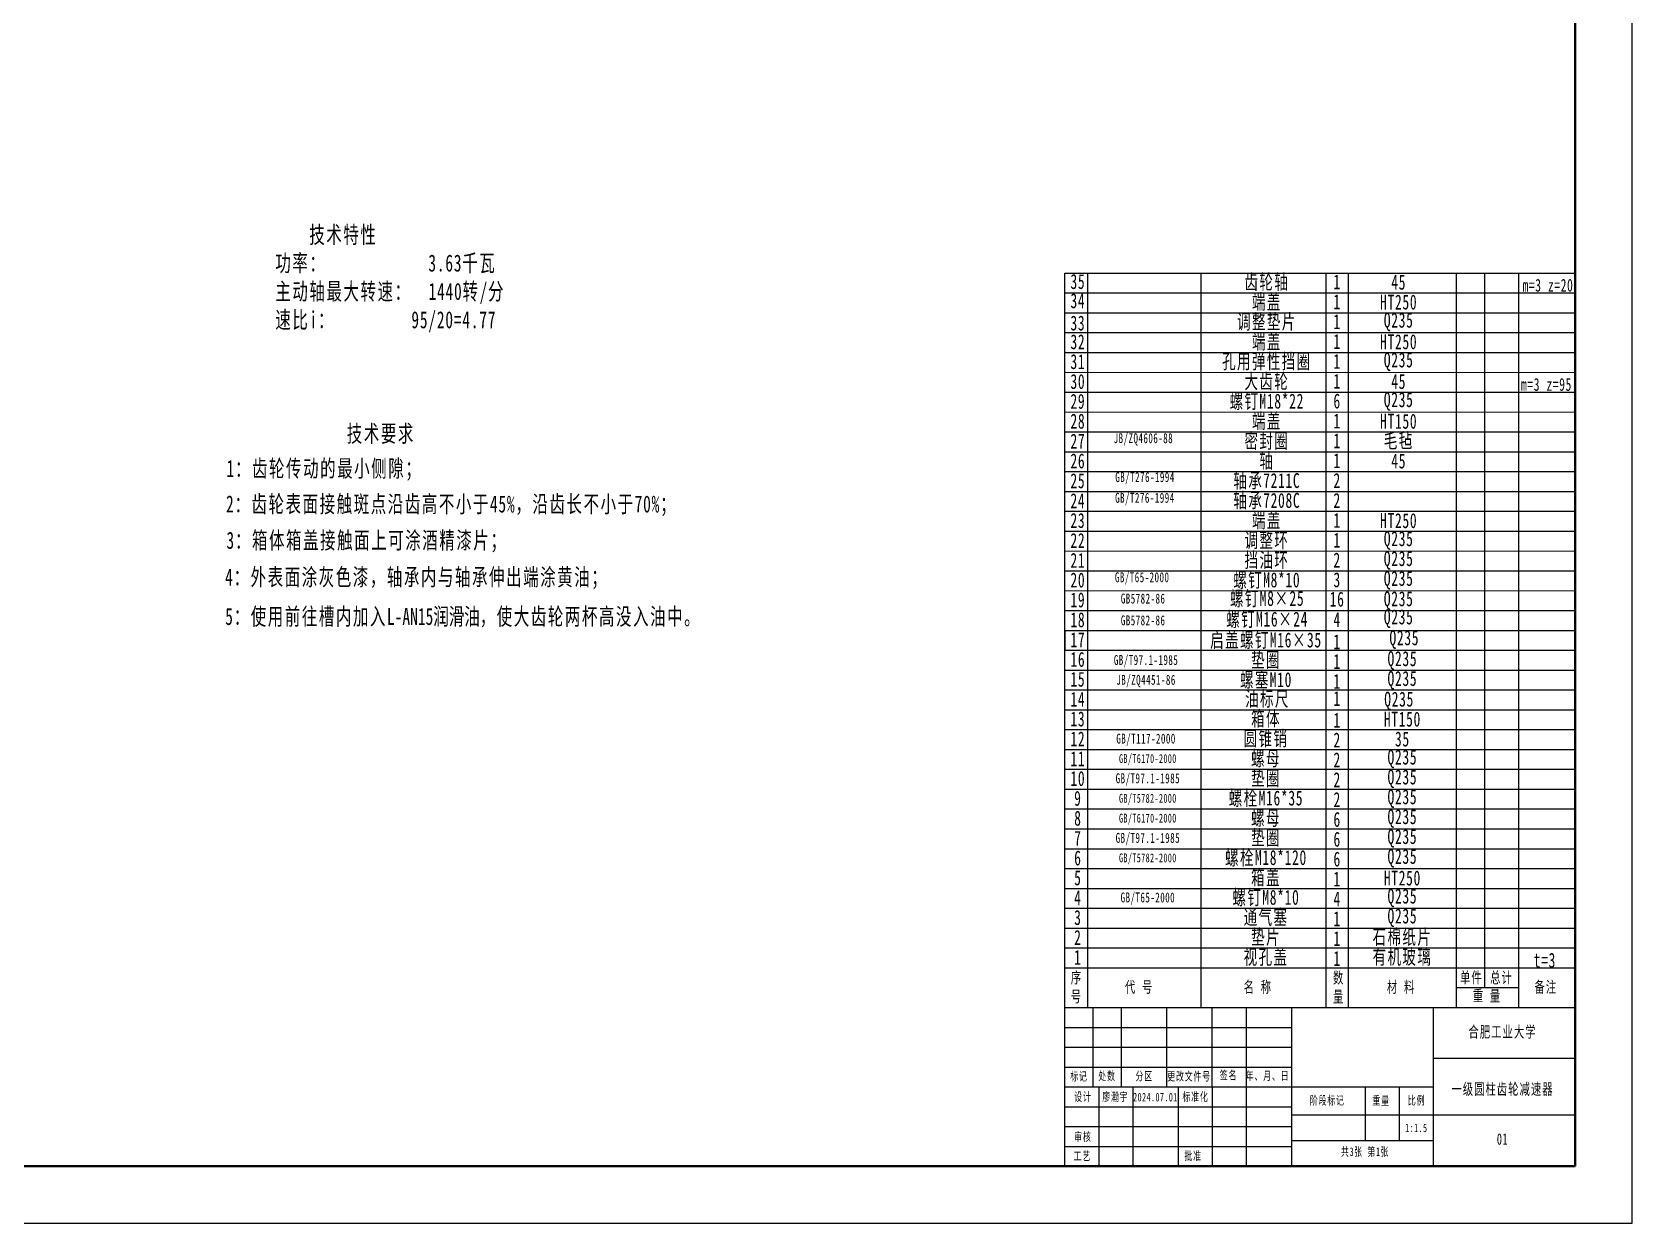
# Model space of a CAD drawing. Header units: millimetres. Extents: x -655 to 1299, y -1331 to -491.
# Drawn here: x 735 to 1299, y -1331 to -911 of the extents above; entities that cross this region are included whole.
import ezdxf

# ---------------------------------------------------------------- set-up
doc = ezdxf.new("R2010")
doc.units = ezdxf.units.MM
doc.header["$LTSCALE"] = 0.125
for name, color, linetype, lineweight in [('文字', 10, 'Continuous', 30), ('粗实线', 7, 'Continuous', 40), ('细实线', 4, 'Continuous', 5)]:
    doc.layers.add(name, color=color, linetype=linetype, lineweight=lineweight)
doc.styles.add('标准', font='SimSun.ttf', dxfattribs={"width": 0.667})

msp = doc.modelspace()

# ---------------------------------------------------------------- linework, layer by layer
at = {"layer": '粗实线'}
for p, q in [((1278.7358, -1310.6951), (1278.7358, -510.6951)), ((160.7358, -1310.6951), (1278.7358, -1310.6951))]:
    msp.add_line(p, q, dxfattribs=at)
at = {"layer": '细实线'}
for p, q in [((1298.7358, -1330.6951), (1298.7358, -490.6951)), ((110.7358, -1330.6951), (1298.7358, -1330.6951))]:
    msp.add_line(p, q, dxfattribs=at)
at = {"layer": '细实线', "lineweight": -3}
for p, q in [((1098.7358, -1128.6951), (1098.7564, -995.6951)), ((1098.7564, -995.6951), (1278.7564, -995.723)), ((1106.7358, -995.6964), (1106.7358, -1128.6951)), ((1146.7358, -995.7026), (1146.7358, -1254.6951)), ((1190.7358, -995.7094), (1190.7358, -1254.6951)), ((1198.7358, -1254.6951), (1198.7358, -995.7106)), ((1236.7358, -995.7165), (1236.7358, -1240.6951)), ((1246.7358, -995.718), (1246.7358, -1247.6951)), ((1258.7358, -995.7199), (1258.7358, -1254.6951)), ((1098.7553, -1002.6951), (1278.7553, -1002.723)), ((1098.7542, -1009.6951), (1278.7542, -1009.723)), ((1098.7531, -1016.6951), (1278.7531, -1016.723)), ((1098.752, -1023.6951), (1278.752, -1023.723)), ((1098.7509, -1030.6951), (1278.7509, -1030.723)), ((1098.7499, -1037.6951), (1278.7499, -1037.723)), ((1098.7488, -1044.6951), (1278.7488, -1044.723)), ((1098.7477, -1051.6951), (1278.7477, -1051.723)), ((1098.7466, -1058.6951), (1278.7466, -1058.723)), ((1098.7466, -1058.6951), (1278.7466, -1058.723)), ((1098.7455, -1065.6951), (1278.7455, -1065.723)), ((1098.7444, -1072.6951), (1278.7444, -1072.723)), ((1098.7434, -1079.6951), (1278.7434, -1079.723)), ((1098.7423, -1086.6951), (1278.7423, -1086.723)), ((1098.7412, -1093.6951), (1278.7412, -1093.723)), ((1098.7401, -1100.6951), (1278.7401, -1100.723)), ((1098.739, -1107.6951), (1278.739, -1107.723)), ((1098.739, -1107.6951), (1278.739, -1107.723)), ((1098.7379, -1114.6951), (1278.7379, -1114.723)), ((1098.7369, -1121.6951), (1278.7369, -1121.723)), ((1098.7369, -1121.6951), (1098.7369, -1128.6951)), ((1098.7358, -1254.6951), (1098.7358, -1128.6951)), ((1098.7358, -1128.6951), (1278.7358, -1128.6951)), ((1098.7369, -1128.6951), (1106.7358, -1128.6951)), ((1106.7358, -1128.6951), (1106.7358, -1254.6951)), ((1098.7358, -1135.6951), (1278.7358, -1135.6951)), ((1098.7358, -1142.6951), (1278.7358, -1142.6951)), ((1098.7358, -1149.6951), (1278.7358, -1149.6951)), ((1098.7358, -1156.6951), (1278.7358, -1156.6951)), ((1098.7358, -1163.6951), (1278.7358, -1163.6951)), ((1098.7358, -1170.6951), (1278.7358, -1170.6951)), ((1098.7358, -1177.6951), (1278.7358, -1177.6951)), ((1098.7358, -1184.6951), (1278.7358, -1184.6951)), ((1098.7358, -1191.6951), (1278.7358, -1191.6951)), ((1098.7358, -1198.6951), (1278.7358, -1198.6951)), ((1098.7358, -1205.6951), (1278.7358, -1205.6951)), ((1098.7358, -1212.6951), (1278.7358, -1212.6951)), ((1098.7358, -1219.6951), (1278.7358, -1219.6951)), ((1098.7358, -1226.6951), (1278.7358, -1226.6951)), ((1098.7358, -1233.6951), (1278.7358, -1233.6951)), ((1098.7358, -1240.6951), (1278.7358, -1240.6951)), ((1236.7358, -1240.6951), (1236.7358, -1254.6951)), ((1236.7358, -1247.6951), (1258.7358, -1247.6951)), ((1098.7358, -1310.6951), (1098.7358, -1254.6951)), ((1098.7358, -1254.6951), (1278.7358, -1254.6951)), ((1108.7358, -1282.6951), (1108.7358, -1254.6951)), ((1118.7358, -1282.6951), (1118.7358, -1254.6951)), ((1134.7358, -1282.6951), (1134.7358, -1254.6951)), ((1150.7358, -1282.6951), (1150.7358, -1254.6951)), ((1162.7358, -1254.6951), (1162.7358, -1310.6951)), ((1178.7358, -1254.6951), (1178.7358, -1310.6951)), ((1228.7358, -1310.6951), (1228.7358, -1254.6951)), ((1098.7358, -1261.6951), (1178.7358, -1261.6951)), ((1098.7358, -1268.6951), (1178.7358, -1268.6951)), ((1278.7358, -1272.6951), (1228.7358, -1272.6951)), ((1098.7358, -1275.6951), (1178.7358, -1275.6951)), ((1098.7358, -1282.6951), (1178.7358, -1282.6951)), ((1098.7358, -1282.6951), (1228.7358, -1282.6951)), ((1110.7358, -1282.6951), (1110.7358, -1310.6951)), ((1122.7358, -1282.6951), (1122.7358, -1310.6951)), ((1138.7358, -1282.6951), (1138.7358, -1310.6951)), ((1150.7358, -1282.6951), (1150.7358, -1310.6951)), ((1204.7358, -1301.6951), (1204.7358, -1282.6951)), ((1216.7358, -1301.6951), (1216.7358, -1282.6951)), ((1098.7358, -1289.6951), (1178.7358, -1289.6951)), ((1098.7358, -1296.6951), (1178.7358, -1296.6951)), ((1228.7358, -1292.6951), (1178.7358, -1292.6951)), ((1278.7358, -1292.6951), (1228.7358, -1292.6951)), ((1228.7358, -1301.6951), (1178.7358, -1301.6951)), ((1098.7358, -1303.6951), (1178.7358, -1303.6951)), ((918.7358, -1310.6951), (1098.7358, -1310.723))]:
    msp.add_line(p, q, dxfattribs=at)

# ---------------------------------------------------------------- texts
at = {"layer": '文字', "color": 1, "insert": (820.3948, -979.1609), "char_height": 6, "width": 103.680279, "attachment_point": 1, "style": '标准'}
msp.add_mtext('{\\T1.1;\\C242;\\c2564301; \\fSimSun|b1|i0|c134|p54;   技术特性\\P功率：            3.63千瓦\\P主动轴最大转速：  1440转/分\\P速比i：         95/20=4.77}', dxfattribs=at)
at = {"layer": '文字', "style": '标准'}
for s, insert, char_height, width, attachment_point in [('{\\T1.1;35}', (1103.3665, -998.7346), 5.25195, 13.129875, 5), ('{\\T1.1;齿轮轴}', (1169.9846, -999.0966), 5.254711, 30.652483, 5), ('\\T1.1;1', (1194.7796, -998.8223), 5.25471, 13.136778, 5), ('\\T1.1;45', (1216.4794, -998.965), 5.25471, 26.273557, 5), ('{\\T1.1;m=3 z=20}', (1269.1029, -1000.0401), 4.5, 33.75, 5), ('{\\T1.1;34}', (1103.3665, -1005.5159), 5.25195, 13.129875, 5), ('\\T1.1;端盖', (1169.9846, -1006.1029), 5.25471, 30.652483, 5), ('\\T1.1;1', (1194.7796, -1005.8286), 5.25471, 13.136778, 5), ('{\\T1.1;HT250}', (1216.4794, -1005.9713), 5.254711, 26.273557, 5), ('{\\T1.1;调整垫片}', (1169.9846, -1013.1092), 5.254711, 30.652483, 5), ('\\T1.1;Q235', (1216.4794, -1012.9776), 5.25471, 26.273557, 5), ('{\\T1.1;33}', (1103.3665, -1013.368), 5.25195, 13.129875, 5), ('\\T1.1;1', (1194.7796, -1012.8348), 5.25471, 13.136778, 5), ('{\\T1.1;32}', (1103.3665, -1019.9708), 5.25195, 13.129875, 5), ('\\T1.1;端盖', (1169.9846, -1020.1155), 5.25471, 30.652483, 5), ('\\T1.1;1', (1194.7796, -1019.8411), 5.25471, 13.136778, 5), ('{\\T1.1;HT250}', (1216.4794, -1019.9839), 5.254711, 26.273557, 5), ('{\\T1.1;31}', (1103.3665, -1026.9734), 5.25195, 13.129875, 5), ('{\\T1.1;孔用弹性挡圈}', (1169.9846, -1027.1218), 5.254711, 30.652483, 5), ('\\T1.1;1', (1194.7796, -1026.8474), 5.25471, 13.136778, 5), ('{\\T1.1;Q235}', (1216.4794, -1026.9902), 5.254711, 26.273557, 5), ('{\\T1.1;30}', (1103.3665, -1033.976), 5.25195, 13.129875, 5), ('{\\T1.1;大齿轮}', (1169.9846, -1034.128), 5.254711, 30.652483, 5), ('\\T1.1;1', (1194.7796, -1033.8537), 5.25471, 13.136778, 5), ('{\\T1.1;45}', (1216.4794, -1033.9964), 5.25471, 26.273557, 5), ('{\\T1.1;螺钉M18*22}', (1169.9846, -1041.1343), 5.254711, 30.652483, 5), ('{\\T1.1;Q235}', (1216.4794, -1041.0027), 5.254711, 26.273557, 5), ('{\\T1.1;m=3 z=95}', (1268.5664, -1035.0196), 4.5, 33.75, 5), ('{\\T1.1;29}', (1103.3665, -1040.9786), 5.25195, 13.129875, 5), ('{\\T1.1;6}', (1194.7796, -1040.86), 5.25471, 13.136778, 5), ('\\T1.1;      技术要求', (827.6166, -1055.9514), 6, 80.597796, 7), ('{\\T1.1;28}', (1103.3665, -1047.9812), 5.25195, 13.129875, 5), ('\\T1.1;端盖', (1169.9846, -1048.1406), 5.25471, 30.652483, 5), ('\\T1.1;1', (1194.7796, -1047.8663), 5.25471, 13.136778, 5), ('\\T1.1;HT150', (1216.4794, -1048.009), 5.254711, 26.273557, 5), ('{\\T1.1;27}', (1103.3665, -1054.9838), 5.25195, 13.129875, 5), ('\\T1.1;JB/ZQ4606-88', (1126.4565, -1054.3642), 3.503141, 26.273557, 5), ('\\T1.1;密封圈', (1169.9846, -1055.1469), 5.25471, 30.652483, 5), ('\\T1.1;1', (1194.7796, -1054.8725), 5.25471, 13.136778, 5), ('\\T1.1;毛毡', (1216.4794, -1055.0153), 5.25471, 26.273557, 5), ('{\\T1.1;26}', (1103.3665, -1061.9864), 5.25195, 13.129875, 5), ('{\\T1.1;轴}', (1169.9846, -1062.1532), 5.25471, 30.652483, 5), ('\\T1.1;1', (1194.7796, -1061.8788), 5.25471, 13.136778, 5), ('\\T1.1;45', (1216.4794, -1062.0216), 5.25471, 26.273557, 5), ('{\\T1.1;1：齿轮传动的最小侧隙；}', (803.1692, -1068.9157), 6, 117.885758, 7), ('\\T1.1;GB/T276-1994', (1127.0286, -1068.0735), 3.503141, 26.273557, 5), ('{\\T1.1;轴承7211C}', (1169.9846, -1069.1595), 5.254711, 30.652483, 5), ('{\\T1.1;25}', (1103.3665, -1068.989), 5.25195, 13.129875, 5), ('\\T1.1;2', (1194.7796, -1068.8851), 5.25471, 13.136778, 5), ('{\\T1.1;2：齿轮表面接触斑点沿齿高不小于45%，沿齿长不小于70%；}', (802.9995, -1081.455), 6, 187.656096, 7), ('{\\T1.1;24}', (1103.3665, -1075.9916), 5.25195, 13.129875, 5), ('\\T1.1;GB/T276-1994', (1126.9813, -1075.383), 3.503141, 26.273557, 5), ('{\\T1.1;轴承7208C}', (1169.9846, -1076.1657), 5.254711, 30.652483, 5), ('\\T1.1;2', (1194.7796, -1075.8914), 5.25471, 13.136778, 5), ('{\\T1.1;23}', (1103.3665, -1082.9942), 5.25195, 13.129875, 5), ('\\T1.1;端盖', (1169.9846, -1083.172), 5.25471, 30.652483, 5), ('\\T1.1;1', (1194.7796, -1082.8977), 5.25471, 13.136778, 5), ('{\\T1.1;HT250}', (1216.4794, -1083.0404), 5.254711, 26.273557, 5), ('{\\T1.1;3：箱体箱盖接触面上可涂酒精漆片；}', (803.1589, -1094.2494), 6, 237.889378, 7), ('{\\T1.1;22}', (1103.3665, -1089.9968), 5.25195, 13.129875, 5), ('\\T1.1;调整环', (1169.9846, -1090.1783), 5.25471, 30.652483, 5), ('\\T1.1;1', (1194.7796, -1089.9039), 5.25471, 13.136778, 5), ('\\T1.1;Q235', (1216.4794, -1090.0467), 5.25471, 26.273557, 5), ('\\T1.1;挡油环', (1169.9846, -1097.1846), 5.25471, 30.652483, 5), ('\\T1.1;2', (1194.7796, -1096.9102), 5.25471, 13.136778, 5), ('\\T1.1;Q235', (1216.4794, -1097.053), 5.25471, 26.273557, 5), ('{\\T1.1;4：外表面涂灰色漆，轴承内与轴承伸出端涂黄油；}', (802.6807, -1107.2137), 6, 249.575888, 7), ('{\\T1.1;21}', (1103.3665, -1096.9994), 5.25195, 13.129875, 5), ('{\\T1.1;20}', (1103.3665, -1104.002), 5.25195, 13.129875, 5), ('\\T1.1;GB/T65-2000', (1126.0227, -1103.4082), 3.503141, 26.273557, 5), ('{\\T1.1;螺钉M8*10}', (1169.9846, -1104.1909), 5.254711, 30.652483, 5), ('\\T1.1;3', (1194.7796, -1103.9165), 5.25471, 13.136778, 5), ('\\T1.1;Q235', (1216.4794, -1104.0593), 5.25471, 26.273557, 5), ('{\\T1.1;19}', (1103.3665, -1111.0046), 5.25195, 13.129875, 5), ('{\\T1.1;GB5782-86}', (1126.3598, -1110.5134), 3.503141, 26.273557, 5), ('{\\T1.1;螺钉M8×25}', (1170.0885, -1110.719), 5.254711, 30.652483, 5), ('{\\T1.1;16}', (1194.7729, -1110.7406), 5.25471, 13.136778, 5), ('\\T1.1;Q235', (1216.4794, -1111.2236), 5.25471, 26.273557, 5), ('\\pxi2,sm1.5,qj;{\\T1.1;5：使用前往槽内加入}L-AN15润滑油{\\T1.1;，使大齿轮两杯高没入油中。}', (790.7177, -1120.6737), 6, 344.704686, 7), ('{\\T1.1;18}', (1103.3665, -1118.0072), 5.25195, 13.129875, 5), ('{\\T1.1;GB5782-86}', (1126.3586, -1118.1995), 3.503141, 26.273557, 5), ('{\\T1.1;螺钉M16×24}', (1170.0885, -1118.0209), 5.254711, 30.652483, 5), ('{\\T1.1;4}', (1194.7796, -1117.9291), 5.25471, 13.136778, 5), ('\\T1.1;Q235', (1216.4794, -1117.6128), 5.25471, 26.273557, 5), ('{\\T1.1;17}', (1103.3665, -1125.0098), 5.25195, 13.129875, 5), ('{\\T1.1;启盖螺钉M16×35}', (1169.6916, -1125.3761), 5.25195, 50.642175, 5), ('{\\T1.1;Q235}', (1218.4621, -1124.9839), 5.254711, 26.273557, 5), ('\\T1.1;1', (1194.7796, -1125.7199), 5.25471, 13.136778, 5), ('\\T1.1;16', (1103.3665, -1131.9708), 5.25195, 13.129875, 5), ('\\T1.1;GB/T97.1-1985', (1127.3989, -1132.583), 3.5013, 26.25975, 5), ('\\T1.1;垫圈', (1169.6916, -1132.3761), 5.25195, 30.636375, 5), ('\\T1.1;1', (1194.7982, -1132.6551), 5.25195, 13.129875, 5), ('\\T1.1;Q235', (1217.7853, -1132.3416), 5.25195, 26.25975, 5), ('\\T1.1;15', (1103.3665, -1138.9734), 5.25195, 13.129875, 5), ('\\T1.1;JB/ZQ4451-86', (1127.3989, -1139.5856), 3.5013, 26.25975, 5), ('\\T1.1;螺塞M10', (1169.6916, -1139.3787), 5.25195, 30.636375, 5), ('\\T1.1;1', (1194.7982, -1139.6577), 5.25195, 13.129875, 5), ('\\T1.1;Q235', (1217.7853, -1139.3442), 5.25195, 26.25975, 5), ('\\T1.1;14', (1103.3665, -1145.976), 5.25195, 13.129875, 5), ('{\\T1.1;油标尺}', (1170.1968, -1146.1308), 5.254711, 30.652483, 5), ('\\T1.1;1', (1194.7982, -1145.7429), 5.25195, 13.129875, 5), ('\\T1.1;Q235', (1216.6354, -1146.6247), 5.25471, 26.273557, 5), ('\\T1.1;13', (1103.3665, -1152.9786), 5.25195, 13.129875, 5), ('\\T1.1;箱体', (1169.6916, -1153.0892), 5.25195, 30.636375, 5), ('\\T1.1;HT150', (1217.7853, -1153.0547), 5.25195, 26.25975, 5), ('\\T1.1;圆锥销', (1169.6916, -1160.0918), 5.25195, 30.636375, 5), ('\\T1.1;1', (1194.7982, -1153.3681), 5.25195, 13.129875, 5), ('\\T1.1;12', (1103.3665, -1159.9812), 5.25195, 13.129875, 5), ('\\T1.1;GB/T117-2000', (1127.3989, -1160.2987), 3.5013, 26.25975, 5), ('\\T1.1;2', (1194.7982, -1160.3707), 5.25195, 13.129875, 5), ('\\T1.1;35', (1217.7853, -1160.0573), 5.25195, 26.25975, 5), ('\\T1.1;11', (1103.3665, -1166.9838), 5.25195, 13.129875, 5), ('\\T1.1;GB/T6170-2000', (1128.0346, -1167.3013), 3.133663, 26.25975, 5), ('\\T1.1;螺母', (1169.6916, -1167.0944), 5.25195, 30.636375, 5), ('\\T1.1;2', (1194.7982, -1167.3733), 5.25195, 13.129875, 5), ('\\T1.1;Q235', (1217.7853, -1167.0599), 5.25195, 26.25975, 5), ('\\T1.1;10', (1103.3665, -1173.9864), 5.25195, 13.129875, 5), ('\\T1.1;GB/T97.1-1985', (1128.0346, -1174.3039), 3.5013, 26.25975, 5), ('\\T1.1;垫圈', (1169.6916, -1174.097), 5.25195, 30.636375, 5), ('\\T1.1;2', (1194.7982, -1174.3759), 5.25195, 13.129875, 5), ('\\T1.1;Q235', (1217.7853, -1174.0625), 5.25195, 26.25975, 5), ('\\T1.1;9', (1103.3665, -1180.989), 5.25195, 13.129875, 5), ('{\\T1.1;螺栓M16*35}', (1169.6916, -1181.0996), 5.25195, 30.636375, 5), ('\\T1.1;2', (1194.7982, -1181.3785), 5.25195, 13.129875, 5), ('\\T1.1;Q235', (1217.7853, -1181.0651), 5.25195, 26.25975, 5), ('\\T1.1;GB/T5782-2000', (1128.0346, -1181.3065), 3.133663, 26.25975, 5), ('\\T1.1;螺母', (1169.6916, -1188.1022), 5.25195, 30.636375, 5), ('\\T1.1;8', (1103.3665, -1187.9916), 5.25195, 13.129875, 5), ('\\T1.1;GB/T6170-2000', (1128.0346, -1188.3091), 3.133663, 26.25975, 5), ('{\\T1.1;6}', (1194.7982, -1188.3811), 5.25195, 13.129875, 5), ('\\T1.1;Q235', (1217.7853, -1188.0677), 5.25195, 26.25975, 5), ('\\T1.1;7', (1103.3665, -1194.9942), 5.25195, 13.129875, 5), ('\\T1.1;GB/T97.1-1985', (1128.0346, -1195.3117), 3.5013, 26.25975, 5), ('\\T1.1;垫圈', (1169.6916, -1195.1048), 5.25195, 30.636375, 5), ('{\\T1.1;6}', (1194.7982, -1195.3837), 5.25195, 13.129875, 5), ('\\T1.1;Q235', (1217.7853, -1195.0703), 5.25195, 26.25975, 5), ('\\T1.1;6', (1103.3665, -1201.9968), 5.25195, 13.129875, 5), ('\\T1.1;GB/T5782-2000', (1128.0346, -1202.3143), 3.133663, 26.25975, 5), ('{\\T1.1;螺栓M18*120}', (1169.6916, -1202.1074), 5.25195, 30.636375, 5), ('{\\T1.1;6}', (1194.7982, -1202.3863), 5.25195, 13.129875, 5), ('\\T1.1;Q235', (1217.7853, -1202.0729), 5.25195, 26.25975, 5), ('\\T1.1;5', (1103.3665, -1208.9994), 5.25195, 13.129875, 5), ('\\T1.1;箱盖', (1169.6916, -1209.11), 5.25195, 30.636375, 5), ('\\T1.1;1', (1194.7982, -1209.3889), 5.25195, 13.129875, 5), ('{\\T1.1;HT250}', (1217.7853, -1209.0755), 5.25195, 26.25975, 5), ('{\\T1.1;螺钉M8*10}', (1169.6916, -1216.1126), 5.25195, 30.636375, 5), ('\\T1.1;Q235', (1217.7853, -1216.0781), 5.25195, 26.25975, 5), ('\\T1.1;4', (1103.3665, -1216.002), 5.25195, 13.129875, 5), ('\\T1.1;GB/T65-2000', (1128.0346, -1216.3195), 3.5013, 26.25975, 5), ('\\T1.1;4', (1194.7982, -1216.3915), 5.25195, 13.129875, 5), ('\\T1.1;3', (1103.3665, -1223.0046), 5.25195, 13.129875, 5), ('\\T1.1;通气塞', (1169.6916, -1223.1152), 5.25195, 30.636375, 5), ('\\T1.1;1', (1194.7982, -1223.3941), 5.25195, 13.129875, 5), ('\\T1.1;Q235', (1217.7853, -1223.0807), 5.25195, 26.25975, 5), ('\\T1.1;2', (1103.3665, -1230.0072), 5.25195, 13.129875, 5), ('\\T1.1;垫片', (1169.6916, -1230.1178), 5.25195, 30.636375, 5), ('\\T1.1;1', (1194.7982, -1230.3967), 5.25195, 13.129875, 5), ('{\\T1.1;石棉纸片}', (1217.7853, -1230.0833), 5.25195, 26.25975, 5), ('\\T1.1;1', (1103.3665, -1237.0098), 5.25195, 13.129875, 5), ('\\T1.1;视孔盖', (1169.6916, -1237.1204), 5.25195, 30.636375, 5), ('\\T1.1;1', (1194.7982, -1237.3993), 5.25195, 13.129875, 5), ('\\T1.1;有机玻璃', (1217.7853, -1237.0859), 5.25195, 26.25975, 5), ('\\T1.1;t=3', (1268.0171, -1238.0692), 5.25195, 26.25975, 5), ('\\pxi-2,l3,t3;{\\T1.1;序\\P号}', (1100.8819, -1247.6924), 4, 30.636375, 5), ('\\pxi-2,l3,t3;{\\T1.1;代 号}', (1122.9631, -1247.6924), 4, 30.636375, 5), ('\\pxi-2,l3,t3;{\\T1.1;名 称}', (1164.8208, -1247.6924), 4, 30.636375, 5), ('\\pxi-2,l3,t3;{\\T1.1;数\\P量}', (1193.3196, -1247.6924), 4, 30.636375, 5), ('\\pxi-2,l3,t3;{\\T1.1;材 料}', (1215.3296, -1247.6924), 4, 30.636375, 5), ('\\pxi-2,l3,t3;{\\T1.1;单件}', (1240.09, -1244.3617), 4, 30.636375, 5), ('\\pxi-2,l3,t3;{\\T1.1;总计}', (1250.7267, -1244.3597), 4, 30.636375, 5), ('\\pxi-2,l3,t3;{\\T1.1;备注}', (1266.3519, -1247.6924), 4, 30.636375, 5), ('\\pxi-2,l3,t3;{\\T1.1;重 量}', (1245.5961, -1250.6963), 4, 30.636375, 5), ('{\\T1.1;合肥工业大学}', (1253.0792, -1263.4799), 4, 49.178571, 5), ('{\\T1.1;标记}', (1103.754, -1279.156), 3, 49.178571, 5), ('{\\T1.1;处数}', (1113.64, -1279.0242), 3, 49.178571, 5), ('{\\T1.1;分区}', (1126.7554, -1279.0901), 3, 49.178571, 5), ('{\\T1.1;更改文件号}', (1142.573, -1279.156), 3, 49.178571, 5), ('{\\T1.1;签名}', (1156.4792, -1278.7607), 3, 49.178571, 5), ('{\\T1.1;年、月、日}', (1170.2537, -1278.9583), 3, 49.178571, 5), ('{\\T1.1;设计}', (1105.1381, -1286.3362), 3, 49.178571, 5), ('{\\T1.1;廖瀚宇}', (1116.5827, -1286.3362), 3, 49.178571, 5), ('{\\T1.1;2024.07.01}', (1130.7088, -1286.3362), 3, 49.178571, 5), ('{\\T1.1;标准化}', (1144.8362, -1286.3362), 3, 49.178571, 5), ('{\\T1.1;阶段标记}', (1191.3104, -1287.653), 3, 49.178571, 5), ('{\\T1.1;重量}', (1210.2728, -1287.653), 3, 49.178571, 5), ('{\\T1.1;比例}', (1222.7701, -1287.653), 3, 49.178571, 5), ('{\\T1.1;一级圆柱齿轮减速器}', (1253.0792, -1283.682), 4, 49.178571, 5), ('{\\T1.1;1:1.5}', (1222.6957, -1297.1659), 3, 68.464286, 5), ('{\\T1.1;审核}', (1105.1381, -1300.4487), 3, 49.178571, 5), ('{\\T1.1;01}', (1253.0792, -1301.117), 4, 49.178571, 5), ('{\\T1.1;工艺}', (1104.954, -1307.1995), 3, 49.178571, 5), ('{\\T1.1;批准}', (1143.9876, -1307.1995), 3, 49.178571, 5), ('{\\T1.1;共3张 第1张}', (1204.6213, -1305.7334), 3, 49.178571, 5)]:
    msp.add_mtext(s, dxfattribs=dict(at, insert=insert, char_height=char_height, width=width, attachment_point=attachment_point))

doc.saveas('drawing.dxf')
